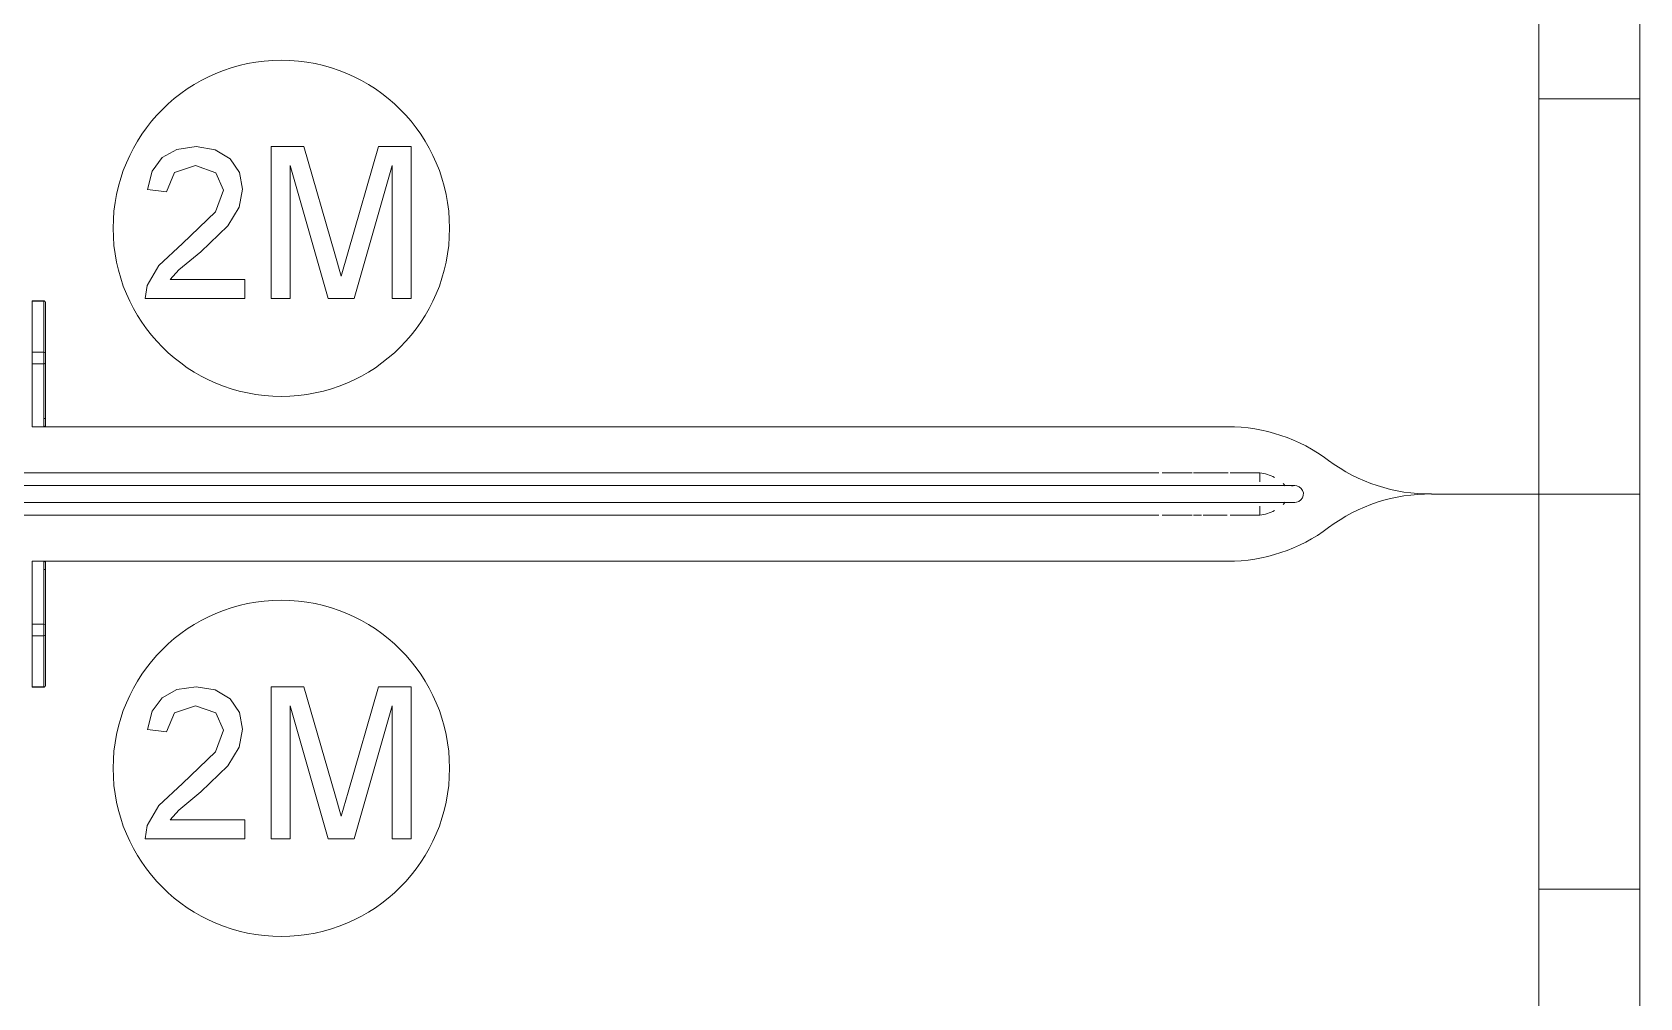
# Model space of a CAD drawing. Header units: millimetres. Extents: x 155927 to 295199, y -4084 to 97293.
# Drawn here: x 163377 to 164333, y 17037 to 17611 of the extents above; entities that cross this region are included whole.
import ezdxf

# ---------------------------------------------------------------- set-up
doc = ezdxf.new("R2010")
doc.units = ezdxf.units.MM
doc.header["$MEASUREMENT"] = 0
doc.layers.add('I-FURN', color=8, linetype='CONTINUOUS', lineweight=9)

msp = doc.modelspace()

# ---------------------------------------------------------------- linework, layer by layer
at = {"layer": 'I-FURN'}
for p, q in [((164332.6, 17336.71), (164332.6, 18136.71)), ((164332.6, 18136.71), (164332.6, 17336.71)), ((164272.6, 18096.71), (164272.6, 16576.71)), ((164332.6, 16576.71), (164332.6, 18096.71)), ((164272.6, 17571.71), (164272.6, 17702.08)), ((164332.6, 17702.08), (164332.6, 17571.71)), ((164272.6, 17101.71), (164272.6, 17571.71)), ((164332.6, 17571.71), (164272.6, 17571.71)), ((164332.6, 17571.71), (164272.6, 17571.71)), ((164332.6, 17571.71), (164332.6, 17101.71)), ((163462.93, 17541.68), (163454.13, 17536.8)), ((163474.3, 17543.31), (163462.93, 17541.68)), ((163485.74, 17541.5), (163474.3, 17543.31)), ((163494.53, 17536.07), (163485.74, 17541.5)), ((163538.37, 17543.31), (163518.93, 17543.31)), ((163518.93, 17543.31), (163518.93, 17452.9)), ((163556.87, 17479.58), (163538.37, 17543.31)), ((163582.83, 17543.31), (163564.64, 17480.69)), ((163602.28, 17543.31), (163582.83, 17543.31)), ((163602.28, 17452.9), (163602.28, 17543.31)), ((163448.21, 17528.81), (163445.47, 17517.88)), ((163454.13, 17536.8), (163448.21, 17528.81)), ((163461.53, 17527.88), (163474.05, 17532.01)), ((163474.05, 17532.01), (163486.07, 17527.78)), ((163500.11, 17527.96), (163494.53, 17536.07)), ((163530.23, 17452.9), (163530.23, 17532.01)), ((163530.23, 17532.01), (163552.94, 17452.9)), ((163568.26, 17452.9), (163590.97, 17532.01)), ((163590.97, 17532.01), (163590.97, 17452.9)), ((163456.77, 17516.47), (163461.53, 17527.88)), ((163486.07, 17527.78), (163490.68, 17517.42)), ((163501.98, 17518.1), (163500.11, 17527.96)), ((163445.47, 17517.88), (163456.77, 17516.47)), ((163490.68, 17517.42), (163485.8, 17504.61)), ((163499.97, 17507.38), (163501.98, 17518.1)), ((163485.8, 17504.61), (163466.28, 17485.79)), ((163493.29, 17496.3), (163499.97, 17507.38)), ((163477.1, 17480.82), (163493.29, 17496.3)), ((163466.28, 17485.79), (163452.14, 17472.69)), ((163464.1, 17469.95), (163477.1, 17480.82)), ((163564.64, 17480.69), (163560.6, 17466.27)), ((163452.14, 17472.69), (163445.27, 17460.69)), ((163560.6, 17466.27), (163556.87, 17479.58)), ((163459, 17464.2), (163464.1, 17469.95)), ((163503.39, 17464.2), (163459, 17464.2)), ((163503.39, 17452.9), (163503.39, 17464.2)), ((163445.27, 17460.69), (163444.06, 17452.9)), ((163444.06, 17452.9), (163503.39, 17452.9)), ((163518.93, 17452.9), (163530.23, 17452.9)), ((163552.94, 17452.9), (163568.26, 17452.9)), ((163590.97, 17452.9), (163602.28, 17452.9)), ((163383.9, 17451.55), (163376.9, 17451.55)), ((163383.9, 17451.55), (163376.9, 17451.55)), ((163376.9, 17451.55), (163383.9, 17451.55)), ((163376.9, 17451.55), (163376.9, 17451.37)), ((163383.9, 17451.37), (163376.9, 17451.37)), ((163376.9, 17451.37), (163376.9, 17421.09)), ((163383.9, 17451.55), (163383.9, 17451.37)), ((163383.9, 17451.37), (163383.9, 17421.09)), ((163384.65, 17451.22), (163384.67, 17451.19)), ((163384.9, 17420.27), (163384.9, 17450.55)), ((163384.9, 17420.27), (163384.9, 17450.55)), ((163383.9, 17421.09), (163376.9, 17421.09)), ((163376.9, 17421.09), (163376.9, 17414.17)), ((163383.9, 17414.17), (163376.9, 17414.17)), ((163376.9, 17414.17), (163376.9, 17376.71)), ((163383.9, 17421.09), (163383.9, 17414.17)), ((163383.9, 17414.17), (163383.9, 17376.71)), ((163384.9, 17420.27), (163384.9, 17381.7)), ((163384.9, 17414.74), (163384.9, 17420.27)), ((163384.9, 17377.71), (163384.9, 17414.74)), ((163383.9, 17376.71), (163376.9, 17376.71)), ((163376.9, 17376.7), (163383.9, 17376.7)), ((163384.9, 17381.7), (163383.9, 17381.7)), ((163383.9, 17376.71), (164087.6, 17376.71)), ((164087.6, 17376.71), (163383.9, 17376.71)), ((163384.9, 17381.7), (163384.9, 17377.71)), ((163208.51, 17349.24), (164046.69, 17349.24)), ((164048.73, 17349.21), (164066.45, 17349.21)), ((164067.19, 17349.24), (164072.08, 17349.24)), ((164071.94, 17349.21), (164087.79, 17349.21)), ((164089.12, 17349.21), (164106.69, 17349.21)), ((164101.06, 17349.24), (164102.13, 17349.24)), ((164106.69, 17343.98), (164106.69, 17349.21)), ((164046.69, 17341.71), (163208.51, 17341.71)), ((164047.57, 17341.71), (164046.69, 17341.71)), ((164050.8, 17341.71), (164047.57, 17341.71)), ((164054.03, 17341.71), (164050.8, 17341.71)), ((164057.24, 17341.71), (164054.03, 17341.71)), ((164060.44, 17341.71), (164057.24, 17341.71)), ((164063.62, 17341.71), (164060.44, 17341.71)), ((164066.77, 17341.71), (164063.62, 17341.71)), ((164069.89, 17341.71), (164066.77, 17341.71)), ((164072.97, 17341.71), (164069.89, 17341.71)), ((164076.01, 17341.71), (164072.97, 17341.71)), ((164079, 17341.71), (164076.01, 17341.71)), ((164081.94, 17341.71), (164079, 17341.71)), ((164084.83, 17341.71), (164081.94, 17341.71)), ((164087.65, 17341.71), (164084.83, 17341.71)), ((164090.41, 17341.71), (164087.65, 17341.71)), ((164093.1, 17341.71), (164090.41, 17341.71)), ((164095.71, 17341.71), (164093.1, 17341.71)), ((164098.24, 17341.71), (164095.71, 17341.71)), ((164100.7, 17341.71), (164098.24, 17341.71)), ((164103.06, 17341.71), (164100.7, 17341.71)), ((164105.34, 17341.71), (164103.06, 17341.71)), ((164107.52, 17341.71), (164105.34, 17341.71)), ((164109.61, 17341.71), (164107.52, 17341.71)), ((164111.59, 17341.71), (164109.61, 17341.71)), ((164113.47, 17341.71), (164111.59, 17341.71)), ((164115.24, 17341.71), (164113.47, 17341.71)), ((164116.91, 17341.71), (164115.24, 17341.71)), ((164118.46, 17341.71), (164116.91, 17341.71)), ((164119.9, 17341.71), (164118.46, 17341.71)), ((164121.22, 17341.71), (164119.9, 17341.71)), ((164122.42, 17341.71), (164121.22, 17341.71)), ((164123.5, 17341.71), (164122.42, 17341.71)), ((164124.45, 17341.71), (164123.5, 17341.71)), ((164125.28, 17341.71), (164124.45, 17341.71)), ((164125.99, 17341.71), (164125.28, 17341.71)), ((164126.57, 17341.71), (164125.99, 17341.71)), ((164127.02, 17341.71), (164126.57, 17341.71)), ((164127.34, 17341.71), (164127.02, 17341.71)), ((164127.54, 17341.71), (164127.34, 17341.71)), ((164127.6, 17341.71), (164127.54, 17341.71)), ((163208.51, 17331.71), (164046.69, 17331.71)), ((164046.69, 17331.71), (164049.93, 17331.71)), ((164049.93, 17331.71), (164053.16, 17331.71)), ((164053.16, 17331.71), (164056.38, 17331.71)), ((164056.38, 17331.71), (164059.58, 17331.71)), ((164059.58, 17331.71), (164062.77, 17331.71)), ((164062.77, 17331.71), (164065.92, 17331.71)), ((164065.92, 17331.71), (164069.05, 17331.71)), ((164069.05, 17331.71), (164072.14, 17331.71)), ((164072.14, 17331.71), (164075.2, 17331.71)), ((164075.2, 17331.71), (164078.2, 17331.71)), ((164078.2, 17331.71), (164081.16, 17331.71)), ((164081.16, 17331.71), (164084.06, 17331.71)), ((164084.06, 17331.71), (164086.9, 17331.71)), ((164086.9, 17331.71), (164089.67, 17331.71)), ((164089.67, 17331.71), (164092.38, 17331.71)), ((164092.38, 17331.71), (164095.01, 17331.71)), ((164095.01, 17331.71), (164097.57, 17331.71)), ((164097.57, 17331.71), (164100.04, 17331.71)), ((164100.04, 17331.71), (164102.43, 17331.71)), ((164102.43, 17331.71), (164104.73, 17331.71)), ((164104.73, 17331.71), (164106.94, 17331.71)), ((164106.69, 17324.21), (164106.69, 17329.4)), ((164106.94, 17331.71), (164109.05, 17331.71)), ((164109.05, 17331.71), (164111.07, 17331.71)), ((164111.07, 17331.71), (164112.97, 17331.71)), ((164112.97, 17331.71), (164114.78, 17331.71)), ((164114.78, 17331.71), (164116.47, 17331.71)), ((164116.47, 17331.71), (164118.05, 17331.71)), ((164118.05, 17331.71), (164119.52, 17331.71)), ((164119.52, 17331.71), (164120.87, 17331.71)), ((164120.87, 17331.71), (164122.1, 17331.71)), ((164122.1, 17331.71), (164123.22, 17331.71)), ((164123.22, 17331.71), (164124.21, 17331.71)), ((164124.21, 17331.71), (164125.07, 17331.71)), ((164125.07, 17331.71), (164125.81, 17331.71)), ((164125.81, 17331.71), (164126.43, 17331.71)), ((164126.43, 17331.71), (164126.91, 17331.71)), ((164126.91, 17331.71), (164127.27, 17331.71)), ((164127.27, 17331.71), (164127.5, 17331.71)), ((164127.5, 17331.71), (164127.6, 17331.71)), ((164127.6, 17331.71), (164127.6, 17331.71)), ((164332.6, 17336.71), (164208.71, 17336.71)), ((164208.71, 17336.71), (164332.6, 17336.71)), ((164208.71, 17336.71), (164332.6, 17336.71)), ((164332.6, 17336.71), (164208.71, 17336.71)), ((164332.6, 16536.71), (164332.6, 17336.71)), ((164332.6, 17336.71), (164332.6, 16536.71)), ((164046.69, 17324.18), (163208.51, 17324.18)), ((164066.45, 17324.21), (164048.73, 17324.21)), ((164072.08, 17324.18), (164067.19, 17324.18)), ((164087.23, 17324.21), (164072.97, 17324.21)), ((164106.69, 17324.21), (164089.12, 17324.21)), ((164102.13, 17324.18), (164101.06, 17324.18)), ((163383.9, 17296.72), (163376.9, 17296.72)), ((163383.9, 17296.71), (163376.9, 17296.71)), ((163376.9, 17296.71), (163376.9, 17259.26)), ((164087.6, 17296.71), (163383.9, 17296.71)), ((163383.9, 17296.71), (164087.6, 17296.71)), ((163383.9, 17296.71), (163383.9, 17259.26)), ((163383.9, 17291.72), (163384.9, 17291.72)), ((163384.9, 17295.71), (163384.9, 17295.72)), ((163384.9, 17258.69), (163384.9, 17295.71)), ((163384.9, 17295.71), (163384.9, 17291.72)), ((163384.9, 17291.72), (163384.9, 17253.16)), ((163383.9, 17259.26), (163376.9, 17259.26)), ((163376.9, 17259.26), (163376.9, 17252.34)), ((163383.9, 17252.34), (163376.9, 17252.34)), ((163376.9, 17252.34), (163376.9, 17222.06)), ((163383.9, 17259.26), (163383.9, 17252.34)), ((163383.9, 17252.34), (163383.9, 17222.06)), ((163384.9, 17253.16), (163384.9, 17258.69)), ((163384.9, 17222.88), (163384.9, 17253.16)), ((163384.9, 17222.88), (163384.9, 17253.16)), ((163383.9, 17222.06), (163376.9, 17222.06)), ((163376.9, 17222.06), (163376.9, 17221.88)), ((163376.9, 17221.88), (163383.9, 17221.88)), ((163376.9, 17221.88), (163383.9, 17221.88)), ((163376.9, 17221.88), (163383.9, 17221.88)), ((163383.9, 17222.06), (163383.9, 17221.88)), ((163384.68, 17222.25), (163384.65, 17222.22)), ((163454.13, 17215.57), (163448.21, 17207.59)), ((163462.93, 17220.46), (163454.13, 17215.57)), ((163474.3, 17222.08), (163462.93, 17220.46)), ((163485.74, 17220.27), (163474.3, 17222.08)), ((163494.53, 17214.84), (163485.74, 17220.27)), ((163500.11, 17206.73), (163494.53, 17214.84)), ((163538.37, 17222.08), (163518.93, 17222.08)), ((163518.93, 17222.08), (163518.93, 17131.67)), ((163556.87, 17158.36), (163538.37, 17222.08)), ((163582.83, 17222.08), (163564.64, 17159.46)), ((163602.28, 17222.08), (163582.83, 17222.08)), ((163602.28, 17131.67), (163602.28, 17222.08)), ((163448.21, 17207.59), (163445.47, 17196.66)), ((163456.77, 17195.24), (163461.53, 17206.65)), ((163461.53, 17206.65), (163474.05, 17210.78)), ((163474.05, 17210.78), (163486.07, 17206.56)), ((163486.07, 17206.56), (163490.68, 17196.19)), ((163501.98, 17196.88), (163500.11, 17206.73)), ((163530.23, 17131.67), (163530.23, 17210.78)), ((163530.23, 17210.78), (163552.94, 17131.67)), ((163568.26, 17131.67), (163590.97, 17210.78)), ((163590.97, 17210.78), (163590.97, 17131.67)), ((163445.47, 17196.66), (163456.77, 17195.24)), ((163490.68, 17196.19), (163485.8, 17183.39)), ((163499.97, 17186.16), (163501.98, 17196.88)), ((163493.29, 17175.08), (163499.97, 17186.16)), ((163485.8, 17183.39), (163466.28, 17164.56)), ((163477.1, 17159.6), (163493.29, 17175.08)), ((163466.28, 17164.56), (163452.14, 17151.46)), ((163464.1, 17148.72), (163477.1, 17159.6)), ((163560.6, 17145.05), (163556.87, 17158.36)), ((163564.64, 17159.46), (163560.6, 17145.05)), ((163452.14, 17151.46), (163445.27, 17139.46)), ((163459, 17142.97), (163464.1, 17148.72)), ((163445.27, 17139.46), (163444.06, 17131.67)), ((163503.39, 17142.97), (163459, 17142.97)), ((163503.39, 17131.67), (163503.39, 17142.97)), ((163444.06, 17131.67), (163503.39, 17131.67)), ((163518.93, 17131.67), (163530.23, 17131.67)), ((163552.94, 17131.67), (163568.26, 17131.67)), ((163590.97, 17131.67), (163602.28, 17131.67)), ((164272.6, 16971.71), (164272.6, 17101.71)), ((164332.6, 17101.71), (164272.6, 17101.71)), ((164332.6, 17101.71), (164272.6, 17101.71)), ((164332.6, 17101.71), (164332.6, 16971.71))]:
    msp.add_line(p, q, dxfattribs=at)
at = {"layer": 'I-FURN', "flags": 128}
for points in [[(163383.9, 17451.55), (163383.94, 17451.55), (163383.98, 17451.55), (163384.02, 17451.54), (163384.06, 17451.54), (163384.1, 17451.53), (163384.14, 17451.52), (163384.18, 17451.51), (163384.22, 17451.5), (163384.25, 17451.49), (163384.29, 17451.47), (163384.33, 17451.45), (163384.36, 17451.44), (163384.4, 17451.42)], [(163384.9, 17414.74), (163384.9, 17414.87), (163384.9, 17415.01), (163384.9, 17415.15), (163384.9, 17415.29), (163384.9, 17415.44), (163384.9, 17415.58), (163384.9, 17415.74), (163384.9, 17415.89), (163384.9, 17416.04), (163384.9, 17416.2), (163384.9, 17416.36), (163384.9, 17416.52), (163384.9, 17416.67), (163384.9, 17416.83), (163384.9, 17416.99), (163384.9, 17417.15), (163384.9, 17417.31), (163384.9, 17417.47), (163384.9, 17417.63), (163384.9, 17417.79), (163384.9, 17417.94), (163384.9, 17418.1), (163384.9, 17418.25), (163384.9, 17418.4), (163384.9, 17418.55), (163384.9, 17418.7), (163384.9, 17418.84), (163384.9, 17418.98), (163384.9, 17419.12), (163384.9, 17419.25), (163384.9, 17419.38), (163384.9, 17419.51), (163384.9, 17419.63), (163384.9, 17419.75), (163384.9, 17419.86), (163384.9, 17419.97), (163384.9, 17420.08), (163384.9, 17420.18), (163384.9, 17420.27)], [(163384.9, 17377.71), (163384.9, 17377.99), (163384.9, 17378.4), (163384.9, 17378.95), (163384.9, 17379.64), (163384.9, 17380.45), (163384.9, 17381.4), (163384.9, 17382.48), (163384.9, 17383.69), (163384.9, 17385.02), (163384.9, 17386.48), (163384.9, 17388.07), (163384.9, 17389.77), (163384.9, 17391.59), (163384.9, 17393.52), (163384.9, 17395.56), (163384.9, 17397.72), (163384.9, 17399.97), (163384.9, 17402.33), (163384.9, 17404.78), (163384.9, 17407.33), (163384.9, 17409.97), (163384.9, 17412.69), (163384.9, 17414.74)], [(163384.9, 17377.7), (163384.9, 17377.66), (163384.9, 17377.62), (163384.89, 17377.58), (163384.89, 17377.54), (163384.88, 17377.5), (163384.87, 17377.47), (163384.86, 17377.43), (163384.85, 17377.39), (163384.84, 17377.35), (163384.82, 17377.31), (163384.81, 17377.28), (163384.79, 17377.24), (163384.77, 17377.21), (163384.75, 17377.17), (163384.73, 17377.14), (163384.7, 17377.11), (163384.68, 17377.07), (163384.65, 17377.04), (163384.63, 17377.01), (163384.6, 17376.99), (163384.57, 17376.96), (163384.54, 17376.93), (163384.51, 17376.91), (163384.47, 17376.88), (163384.44, 17376.86), (163384.41, 17376.84), (163384.37, 17376.82), (163384.34, 17376.8), (163384.3, 17376.79), (163384.26, 17376.77), (163384.23, 17376.76), (163384.19, 17376.75), (163384.15, 17376.73), (163384.11, 17376.73), (163384.07, 17376.72), (163384.03, 17376.71), (163383.99, 17376.71), (163383.95, 17376.7), (163383.91, 17376.7), (163383.9, 17376.7)], [(163384.9, 17381.7), (163384.9, 17381.54), (163384.9, 17381.38), (163384.9, 17381.22), (163384.9, 17381.07), (163384.9, 17380.91), (163384.9, 17380.75), (163384.9, 17380.6), (163384.9, 17380.45), (163384.9, 17380.29), (163384.9, 17380.15), (163384.9, 17380), (163384.9, 17379.86), (163384.9, 17379.72), (163384.9, 17379.58), (163384.9, 17379.45), (163384.9, 17379.31), (163384.9, 17379.19), (163384.9, 17379.07), (163384.9, 17378.95), (163384.9, 17378.83), (163384.9, 17378.73), (163384.9, 17378.62), (163384.9, 17378.52), (163384.9, 17378.43), (163384.9, 17378.34), (163384.9, 17378.25), (163384.9, 17378.18), (163384.9, 17378.1), (163384.9, 17378.04), (163384.9, 17377.98), (163384.9, 17377.92), (163384.9, 17377.87), (163384.9, 17377.83), (163384.9, 17377.79), (163384.9, 17377.76), (163384.9, 17377.74), (163384.9, 17377.72), (163384.9, 17377.71), (163384.9, 17377.7)], [(163384.9, 17377.7), (163384.9, 17377.71), (163384.9, 17377.71)], [(163383.9, 17296.72), (163383.94, 17296.72), (163383.98, 17296.72), (163384.02, 17296.72), (163384.06, 17296.71), (163384.1, 17296.7), (163384.14, 17296.69), (163384.18, 17296.68), (163384.22, 17296.67), (163384.25, 17296.66), (163384.29, 17296.64), (163384.33, 17296.63), (163384.36, 17296.61), (163384.4, 17296.59), (163384.43, 17296.57), (163384.47, 17296.55), (163384.5, 17296.52), (163384.53, 17296.5), (163384.56, 17296.47), (163384.59, 17296.45), (163384.62, 17296.42), (163384.65, 17296.39), (163384.67, 17296.36), (163384.7, 17296.33), (163384.72, 17296.3), (163384.74, 17296.26), (163384.76, 17296.23), (163384.78, 17296.19), (163384.8, 17296.16), (163384.82, 17296.12), (163384.83, 17296.08), (163384.85, 17296.05), (163384.86, 17296.01), (163384.87, 17295.97), (163384.88, 17295.93), (163384.89, 17295.89), (163384.89, 17295.85), (163384.9, 17295.81), (163384.9, 17295.77), (163384.9, 17295.73), (163384.9, 17295.72)], [(163384.9, 17295.72), (163384.9, 17295.72), (163384.9, 17295.71), (163384.9, 17295.69), (163384.9, 17295.67), (163384.9, 17295.64), (163384.9, 17295.61), (163384.9, 17295.57), (163384.9, 17295.52), (163384.9, 17295.47), (163384.9, 17295.41), (163384.9, 17295.34), (163384.9, 17295.27), (163384.9, 17295.19), (163384.9, 17295.11), (163384.9, 17295.02), (163384.9, 17294.93), (163384.9, 17294.83), (163384.9, 17294.73), (163384.9, 17294.62), (163384.9, 17294.51), (163384.9, 17294.39), (163384.9, 17294.27), (163384.9, 17294.15), (163384.9, 17294.02), (163384.9, 17293.88), (163384.9, 17293.75), (163384.9, 17293.61), (163384.9, 17293.47), (163384.9, 17293.32), (163384.9, 17293.17), (163384.9, 17293.02), (163384.9, 17292.87), (163384.9, 17292.72), (163384.9, 17292.56), (163384.9, 17292.4), (163384.9, 17292.24), (163384.9, 17292.09), (163384.9, 17291.93), (163384.9, 17291.77), (163384.9, 17291.72)], [(163384.9, 17258.69), (163384.9, 17261.47), (163384.9, 17264.17), (163384.9, 17266.78), (163384.9, 17269.31), (163384.9, 17271.73), (163384.9, 17274.07), (163384.9, 17276.29), (163384.9, 17278.42), (163384.9, 17280.43), (163384.9, 17282.34), (163384.9, 17284.12), (163384.9, 17285.79), (163384.9, 17287.34), (163384.9, 17288.77), (163384.9, 17290.07), (163384.9, 17291.25), (163384.9, 17292.29), (163384.9, 17293.2), (163384.9, 17293.99), (163384.9, 17294.63), (163384.9, 17295.15), (163384.9, 17295.52), (163384.9, 17295.71)], [(163384.9, 17253.16), (163384.9, 17253.25), (163384.9, 17253.35), (163384.9, 17253.45), (163384.9, 17253.56), (163384.9, 17253.68), (163384.9, 17253.79), (163384.9, 17253.92), (163384.9, 17254.04), (163384.9, 17254.17), (163384.9, 17254.31), (163384.9, 17254.44), (163384.9, 17254.59), (163384.9, 17254.73), (163384.9, 17254.87), (163384.9, 17255.02), (163384.9, 17255.17), (163384.9, 17255.33), (163384.9, 17255.48), (163384.9, 17255.64), (163384.9, 17255.79), (163384.9, 17255.95), (163384.9, 17256.11), (163384.9, 17256.27), (163384.9, 17256.43), (163384.9, 17256.59), (163384.9, 17256.75), (163384.9, 17256.91), (163384.9, 17257.07), (163384.9, 17257.23), (163384.9, 17257.38), (163384.9, 17257.54), (163384.9, 17257.69), (163384.9, 17257.84), (163384.9, 17257.99), (163384.9, 17258.14), (163384.9, 17258.28), (163384.9, 17258.42), (163384.9, 17258.56), (163384.9, 17258.69)], [(163384.41, 17222.01), (163384.37, 17221.99), (163384.34, 17221.98), (163384.3, 17221.96), (163384.26, 17221.94), (163384.23, 17221.93), (163384.19, 17221.92), (163384.15, 17221.91), (163384.11, 17221.9), (163384.07, 17221.89), (163384.03, 17221.88), (163383.99, 17221.88), (163383.95, 17221.88), (163383.91, 17221.88), (163383.9, 17221.88)]]:
    msp.add_lwpolyline(points, dxfattribs=at)
at = {"layer": 'I-FURN'}
for centre, radius, start, end in [((163525, 17494.77), 100, 0, 180), ((163525, 17494.77), 100, 180, 0), ((164087.6, 17276.71), 100, 53.1301, 90), ((164087.6, 17276.71), 100, 53.1301, 90), ((164207.62, 17436.74), 100.03, 233.1301, 270.62561), ((164207.62, 17436.74), 100.03, 233.1301, 270.62561), ((164104.36, 17325.75), 23.6, 61.95783, 84.33362), ((164114.75, 17336.71), 8.51, 35.54054, 46.54863), ((164127.6, 17336.71), 5, 263.08481, 111.82522), ((164114.75, 17336.71), 8.51, 313.45137, 324.45946), ((164207.62, 17236.69), 100.03, 89.37439, 126.8699), ((164207.62, 17236.69), 100.03, 89.37439, 126.8699), ((164104.36, 17347.67), 23.6, 275.66638, 298.04217), ((164087.6, 17396.71), 100, 270, 306.8699), ((164087.6, 17396.71), 100, 270, 306.8699), ((163525, 17173.55), 100, 0, 180), ((163525, 17173.55), 100, 180, 0)]:
    msp.add_arc(centre, radius, start, end, dxfattribs=at)
for centre, major_axis, ratio, start_param, end_param in [((163383.9, 17450.55), (1, 0), 0.819152, 0, 1.570796), ((163383.9, 17420.27), (-1, 0), 0.819152, 3.141593, 4.712389), ((163383.9, 17414.74), (-1, 0), 0.56467, 1.570796, 3.141593), ((163383.9, 17377.71), (-1, 0), 0.998113, 1.570796, 3.141593), ((163383.9, 17295.71), (1, 0), 0.998113, 0, 1.570796), ((163383.9, 17258.69), (1, 0), 0.56467, 0, 1.570796), ((163383.9, 17253.16), (1, 0), 0.819152, 4.712389, 6.283185), ((163383.9, 17222.88), (1, 0), 0.819152, 4.712389, 6.283185)]:
    msp.add_ellipse(centre, major_axis=major_axis, ratio=ratio, start_param=start_param, end_param=end_param, dxfattribs=at)

doc.saveas('drawing.dxf')
